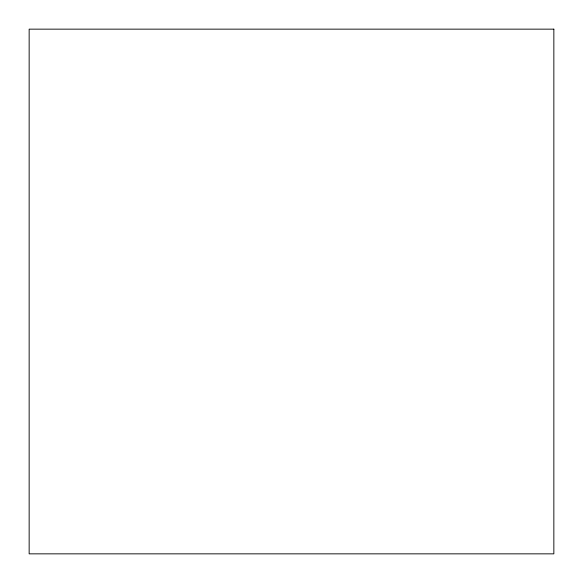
<?xml version="1.0" encoding="UTF-8"?>
<svg xmlns="http://www.w3.org/2000/svg" width="583" height="583" viewBox="0 0 583 583"><rect width="100%" height="100%" fill="white"/><g stroke="black" fill="none" stroke-linecap="round" stroke-linejoin="round"><path stroke-width="0.87" d="M553.85 29.15L29.15 29.15L29.15 553.85L553.85 553.85L553.85 29.15"/></g></svg>
